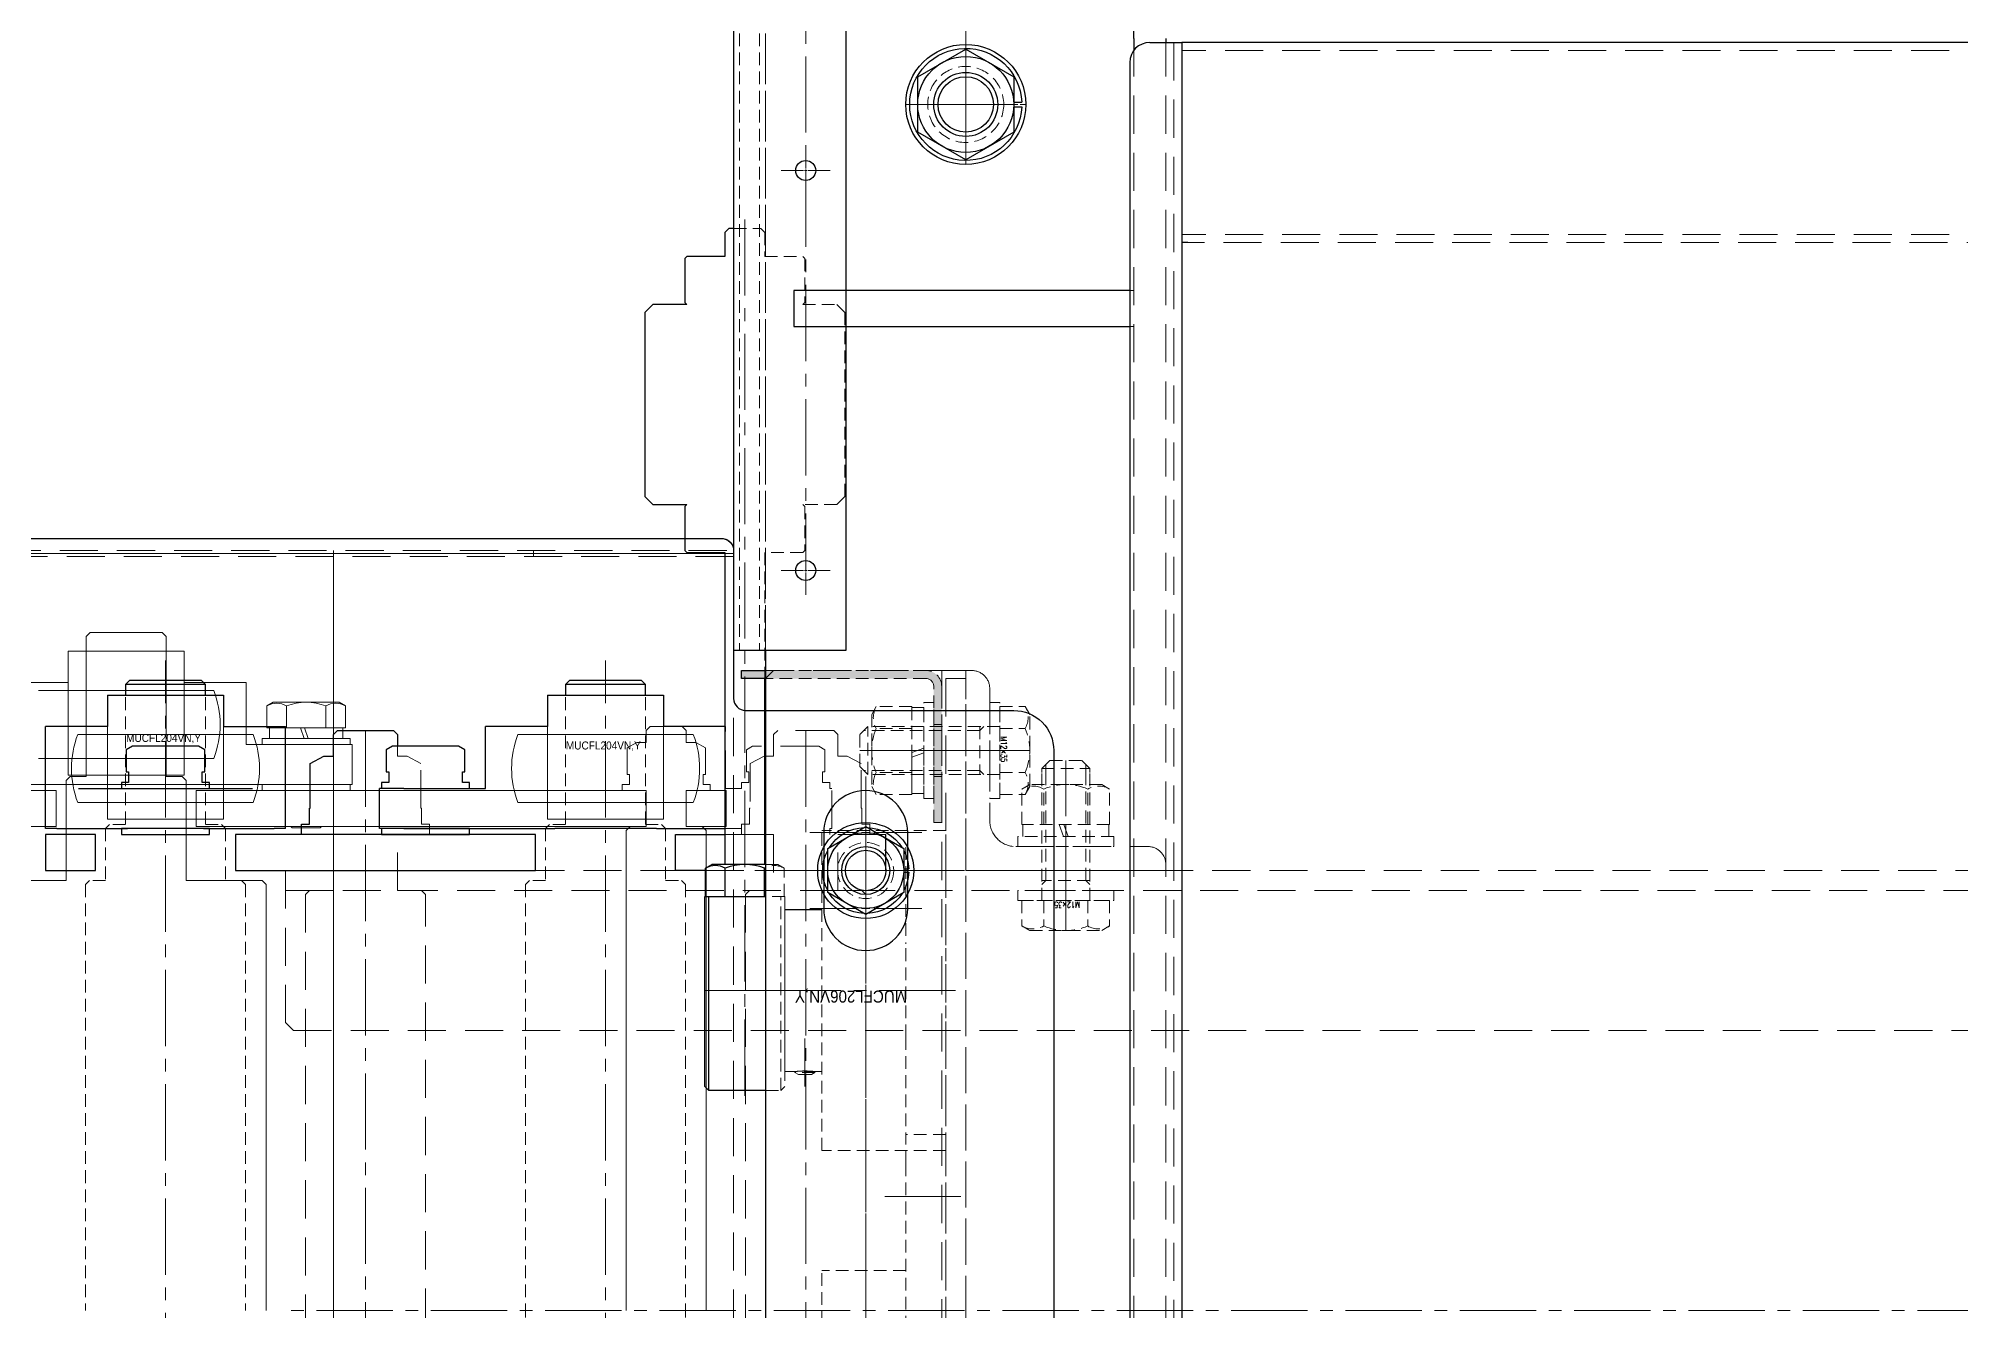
# Model space of a CAD drawing. Header units: millimetres. Extents: x 0 to 51411, y 0 to 16902.
# Drawn here: x 3147.7 to 3628.1, y 15090.9 to 15408.9 of the extents above; entities that cross this region are included whole.
import ezdxf

# ---------------------------------------------------------------- set-up
doc = ezdxf.new("R2010")
doc.units = ezdxf.units.MM
doc.linetypes.add('CENTER2', pattern=[28.575, 19.05, -3.175, 3.175, -3.175])
doc.linetypes.add('HIDDEN2', pattern=[4.7625, 3.175, -1.5875])
for name, color, linetype, lineweight in [('01_外形線', 7, 'Continuous', 25), ('02_細線', 5, 'Continuous', 13), ('03_かくれ線', 6, 'HIDDEN2', 13), ('04_中心線', 1, 'CENTER2', 9)]:
    doc.layers.add(name, color=color, linetype=linetype, lineweight=lineweight)
doc.layers.add('10_補助線', color=8, linetype='Continuous', lineweight=13, plot=False)
doc.styles.get("Standard").update_dxf_attribs({"font": 'arial.ttf'})
doc.styles.add('寸法用', font='simplex.shx', dxfattribs={"width": 0.8, "bigfont": '@extfont2.shx'})

# ---------------------------------------------------------------- blocks, each defined once
blk = doc.blocks.new('*U1588')
at = {"layer": '04_中心線', "color": 0, "linetype": 'CENTER2', "transparency": 16777216}
for p, q in [((0, 2.6), (0, 16.5)), ((-16.5, 0), (-2.6, 0)), ((2.6, 0), (16.5, 0)), ((0, -16.5), (0, -2.6))]:
    blk.add_line(p, q, dxfattribs=at)
at = {"layer": '04_中心線', "color": 0, "linetype": 'Continuous', "transparency": 16777216}
for p, q in [((-1.3, 0), (1.3, 0)), ((0, -1.3), (0, 1.3))]:
    blk.add_line(p, q, dxfattribs=at)
blk = doc.blocks.new('*U1467')
at = {"layer": '04_中心線', "color": 0, "linetype": 'CENTER2', "transparency": 16777216}
for p, q in [((0, 0.52), (0, 6.11)), ((-6.11, 0), (-0.52, 0)), ((0.52, 0), (6.11, 0)), ((0, -6.11), (0, -0.52))]:
    blk.add_line(p, q, dxfattribs=at)
at = {"layer": '04_中心線', "color": 0, "linetype": 'Continuous', "transparency": 16777216}
for p, q in [((-0.26, 0), (0.26, 0)), ((0, -0.26), (0, 0.26))]:
    blk.add_line(p, q, dxfattribs=at)
blk = doc.blocks.new('*U1462')
at = {"layer": '04_中心線', "color": 0, "linetype": 'CENTER2', "transparency": 16777216}
for p, q in [((0, 0.52), (0, 6.11)), ((-6.11, 0), (-0.52, 0)), ((0.52, 0), (6.11, 0)), ((0, -6.11), (0, -0.52))]:
    blk.add_line(p, q, dxfattribs=at)
at = {"layer": '04_中心線', "color": 0, "linetype": 'Continuous', "transparency": 16777216}
for p, q in [((-0.26, 0), (0.26, 0)), ((0, -0.26), (0, 0.26))]:
    blk.add_line(p, q, dxfattribs=at)
blk = doc.blocks.new('*U1447')
at = {"layer": '04_中心線', "color": 0, "linetype": 'CENTER2', "transparency": 16777216}
for p, q in [((0, 1.9), (0, 13)), ((-13, 0), (-1.9, 0)), ((1.9, 0), (13, 0)), ((0, -13), (0, -1.9))]:
    blk.add_line(p, q, dxfattribs=at)
at = {"layer": '04_中心線', "color": 0, "linetype": 'Continuous', "transparency": 16777216}
for p, q in [((-0.95, 0), (0.95, 0)), ((0, -0.95), (0, 0.95))]:
    blk.add_line(p, q, dxfattribs=at)
blk = doc.blocks.new('*U1448')
at = {"layer": '04_中心線', "color": 0, "linetype": 'CENTER2', "transparency": 16777216}
for p, q in [((0, 1.4), (0, 10.5)), ((-10.5, 0), (-1.4, 0)), ((1.4, 0), (10.5, 0)), ((0, -10.5), (0, -1.4))]:
    blk.add_line(p, q, dxfattribs=at)
at = {"layer": '04_中心線', "color": 0, "linetype": 'Continuous', "transparency": 16777216}
for p, q in [((-0.7, 0), (0.7, 0)), ((0, -0.7), (0, 0.7))]:
    blk.add_line(p, q, dxfattribs=at)
blk = doc.blocks.new('*U1858')
at = {"layer": '04_中心線', "color": 0, "linetype": 'CENTER2', "transparency": 16777216}
for p, q in [((0, 2.1), (0, 14)), ((-14, 0), (-2.1, 0)), ((2.1, 0), (14, 0)), ((0, -14), (0, -2.1))]:
    blk.add_line(p, q, dxfattribs=at)
at = {"layer": '04_中心線', "color": 0, "linetype": 'Continuous', "transparency": 16777216}
for p, q in [((-1.05, 0), (1.05, 0)), ((0, -1.05), (0, 1.05))]:
    blk.add_line(p, q, dxfattribs=at)
blk = doc.blocks.new('*U1859')
at = {"layer": '04_中心線', "color": 0, "linetype": 'CENTER2', "transparency": 16777216}
for p, q in [((0, 2.1), (0, 14)), ((-14, 0), (-2.1, 0)), ((2.1, 0), (14, 0)), ((0, -14), (0, -2.1))]:
    blk.add_line(p, q, dxfattribs=at)
at = {"layer": '04_中心線', "color": 0, "linetype": 'Continuous', "transparency": 16777216}
for p, q in [((-1.05, 0), (1.05, 0)), ((0, -1.05), (0, 1.05))]:
    blk.add_line(p, q, dxfattribs=at)

msp = doc.modelspace()

# ---------------------------------------------------------------- hatches: boundary and pattern name
at = {"transparency": 33554483}
h = msp.add_hatch(color=256, dxfattribs=at)
h.dxf.hatch_style = 1
h.paths.add_polyline_path([(3329.467, 15250.91), (3329.467, 15248.91), (3323.467, 15248.91), (3323.467, 15250.91)])
at = {"layer": '03_かくれ線', "transparency": 33554495}
h = msp.add_hatch(color=256, dxfattribs=at)
h.dxf.hatch_style = 1
h.paths.add_polyline_path([(3373.467, 15246.91), (3373.467, 15212.91), (3371.467, 15212.91), (3371.467, 15246.91, 0.4142136), (3369.467, 15248.91), (3329.467, 15248.91), (3329.467, 15250.91), (3369.467, 15250.91, -0.4142136)])

# ---------------------------------------------------------------- linework, layer by layer
msp.add_lwpolyline([(3329.481, 15248.91), (3323.467, 15248.91), (3323.467, 15250.91), (3329.415, 15250.91)])
at = {"layer": '01_外形線'}
for p, q in [((3321.467, 15795.9), (3321.467, 15255.9)), ((3349.467, 15795.9), (3349.467, 15255.9)), ((3421.467, 15408.91), (3421.467, 15512.91)), ((3421.467, 15408.91), (3421.467, 15405.91)), ((3425.467, 15407.91), (3433.467, 15407.91)), ((3429.467, 15408.91), (3429.467, 15407.91)), ((5425.467, 15407.91), (3433.467, 15407.91)), ((3433.467, 15407.91), (3433.467, 15357.91)), ((3433.467, 15407.91), (3433.467, 13793.91)), ((3420.467, 15402.91), (3420.467, 13798.91)), ((3434.967, 15357.91), (3433.467, 15357.91)), ((3420.467, 15345.91), (3336.467, 15345.91)), ((3336.467, 15345.91), (3336.467, 15336.91)), ((3336.467, 15336.91), (3420.467, 15336.91)), ((3349.467, 15255.9), (3321.467, 15255.9)), ((3329.467, 15255.9), (3329.467, 14925.9)), ((3189.467, 15247.41), (3169.467, 15247.41)), ((3299.467, 15247.41), (3279.467, 15247.41)), ((3323.467, 15248.91), (3323.467, 15250.91)), ((3164.967, 15244.71), (3193.967, 15244.71)), ((3164.967, 15244.71), (3164.967, 15236.91)), ((3193.967, 15244.71), (3193.967, 15236.91)), ((3274.967, 15244.71), (3303.967, 15244.71)), ((3274.967, 15244.71), (3274.967, 15236.91)), ((3303.967, 15244.71), (3303.967, 15236.91)), ((3303.967, 15244.71), (3303.967, 15236.91)), ((3303.967, 15242.41), (3303.967, 15236.91)), ((3164.967, 15236.91), (3149.467, 15236.91)), ((3149.467, 15211.41), (3149.467, 15236.91)), ((3193.967, 15236.91), (3209.467, 15236.91)), ((3209.467, 15211.41), (3209.467, 15236.91)), ((3259.467, 15221.41), (3259.467, 15236.91)), ((3274.967, 15236.91), (3259.467, 15236.91)), ((3319.267, 15236.91), (3303.967, 15236.91)), ((3157.73, 15221.41), (3201.204, 15221.41)), ((3239.016, 15221.41), (3232.967, 15221.41)), ((3232.967, 15211.41), (3232.967, 15221.41)), ((3239.016, 15221.41), (3259.467, 15221.41)), ((3152.296, 15211.41), (3149.467, 15211.41)), ((3152.296, 15211.41), (3169.957, 15211.41)), ((3188.977, 15211.41), (3169.957, 15211.41)), ((3188.977, 15211.41), (3206.638, 15211.41)), ((3209.467, 15211.41), (3206.638, 15211.41)), ((3239.016, 15211.41), (3232.967, 15211.41)), ((3239.016, 15211.41), (3276.75, 15211.41)), ((3302.184, 15211.41), (3276.75, 15211.41)), ((3302.184, 15211.41), (3319.267, 15211.41)), ((3359.467, 15200.91), (3359.467, 15209.91)), ((3359.467, 15200.91), (3359.467, 15209.91)), ((3314.267, 15146.9), (3314.267, 15194.4)), ((3314.267, 15194.4), (3329.467, 15194.4)), ((3315.267, 15145.9), (3315.267, 15194.4)), ((3334.267, 15191.15), (3343.467, 15191.15)), ((3315.267, 15145.9), (3314.267, 15146.9)), ((3329.467, 15145.9), (3315.267, 15145.9))]:
    msp.add_line(p, q, dxfattribs=at)
for points in [[(3393.454, 15391.81, -46.6452283), (3393.454, 15393.01)], [(3345.36, 15206.622, -0.248452), (3354.074, 15211.653)], [(3354.86, 15211.653, -0.248452), (3363.574, 15206.622)], [(3344.967, 15195.879, -0.248452), (3344.967, 15205.941)], [(3363.967, 15205.941, -0.1117542), (3365.208, 15201.36)], [(3319.359, 15201.496, 0.2679491), (3314.452, 15201.496)], [(3329.174, 15201.496, 0.1841118), (3319.359, 15201.496)], [(3365.208, 15200.46, -0.1117542), (3363.967, 15195.879)], [(3354.074, 15190.167, -0.248452), (3345.36, 15195.198)], [(3363.574, 15195.198, -0.248452), (3354.86, 15190.167)]]:
    msp.add_lwpolyline(points, format="xyb", dxfattribs=at)
for points in [[(3367.467, 15399.338), (3379.467, 15406.266)], [(3379.467, 15406.266), (3391.467, 15399.338)], [(3367.467, 15385.482), (3367.467, 15399.338)], [(3391.467, 15399.338), (3391.467, 15385.482)], [(3391.467, 15393.01), (3393.454, 15393.01)], [(3391.467, 15391.81), (3393.454, 15391.81)], [(3379.467, 15378.554), (3367.467, 15385.482)], [(3391.467, 15385.482), (3379.467, 15378.554)], [(3321.467, 15361.4), (3320.267, 15361.4), (3319.267, 15360.4), (3319.267, 15354.4), (3309.767, 15354.4), (3309.267, 15353.9), (3309.267, 15342.9), (3309.767, 15342.4), (3301.267, 15342.4), (3299.267, 15340.4), (3299.267, 15294.4), (3301.267, 15292.4), (3309.767, 15292.4), (3309.267, 15291.9), (3309.267, 15280.9), (3309.767, 15280.4), (3319.267, 15280.4), (3319.267, 15202.4)], [(3189.467, 15244.71), (3189.467, 15247.41), (3188.467, 15248.41), (3170.467, 15248.41), (3169.467, 15247.41), (3169.467, 15244.71)], [(3299.467, 15244.71), (3299.467, 15247.41), (3298.467, 15248.41), (3280.467, 15248.41), (3279.467, 15247.41), (3279.467, 15244.71)], [(3329.267, 15202.4), (3329.267, 15248.91)], [(3221.467, 15209.91), (3213.467, 15209.91), (3213.467, 15212.51), (3215.467, 15212.51), (3215.467, 15216.51), (3215.617, 15216.51), (3215.618, 15227.655), (3219.08, 15229.51), (3221.467, 15229.51), (3221.467, 15234.91), (3222.467, 15235.91), (3236.467, 15235.91), (3237.467, 15234.91), (3237.467, 15231.96)], [(3190.467, 15221.41), (3190.467, 15222.91), (3188.667, 15222.91), (3188.667, 15225.56), (3189.282, 15225.56), (3189.282, 15231.057), (3187.717, 15231.96), (3171.217, 15231.96), (3169.652, 15231.057), (3169.652, 15225.56), (3170.267, 15225.56), (3170.267, 15222.91), (3168.467, 15222.91), (3168.467, 15221.41)], [(3255.467, 15221.41), (3255.467, 15222.91), (3253.667, 15222.91), (3253.667, 15225.56), (3254.282, 15225.56), (3254.282, 15231.057), (3252.717, 15231.96), (3236.217, 15231.96), (3234.652, 15231.057), (3234.652, 15225.56), (3235.267, 15225.56), (3235.267, 15222.91), (3233.467, 15222.91), (3233.467, 15221.41)], [(3314.453, 15200.91), (3306.967, 15200.91), (3306.967, 15209.91), (3319.267, 15209.91)], [(3344.967, 15206.395), (3354.467, 15211.88)], [(3354.467, 15211.88), (3363.967, 15206.395)], [(3344.967, 15195.425), (3344.967, 15206.395)], [(3363.967, 15206.395), (3363.967, 15195.425)], [(3314.452, 15201.496), (3316.017, 15202.4)], [(3314.452, 15194.4), (3314.452, 15201.496)], [(3329.467, 15202.4), (3316.017, 15202.4)], [(3319.359, 15194.4), (3319.359, 15201.496)], [(3329.174, 15194.4), (3329.174, 15201.496)], [(3363.967, 15201.36), (3365.208, 15201.36)], [(3363.967, 15200.46), (3365.208, 15200.46)], [(3354.467, 15189.94), (3344.967, 15195.425)], [(3363.967, 15195.425), (3354.467, 15189.94)]]:
    msp.add_lwpolyline(points, dxfattribs=at)
at = {"layer": '01_外形線', "color": 4}
msp.add_lwpolyline([(3018.527, 15283.91), (3318.467, 15283.91, -0.4142136), (3321.467, 15280.91), (3321.467, 15243.91, 0.4142136), (3324.467, 15240.91), (3391.467, 15240.91, -0.4142136), (3401.467, 15230.91), (3401.467, 14950.91, -0.4142136), (3391.467, 14940.91), (3324.467, 14940.91, 0.4142136), (3321.467, 14937.91), (3321.467, 14900.91, -0.4142136), (3318.467, 14897.91), (3018.527, 14897.91)], format="xyb", dxfattribs=at)
msp.add_lwpolyline([(3364.967, 15191.41), (3364.967, 15210.41, 1), (3343.967, 15210.41), (3343.967, 15191.41, 1)], format="xyb", close=True, dxfattribs=at)
at = {"layer": '01_外形線'}
for points in [[(3149.467, 15209.91), (3149.467, 15200.91), (3161.967, 15200.91), (3161.967, 15209.91)], [(3190.467, 15211.41), (3168.467, 15211.41), (3168.467, 15209.91), (3190.467, 15209.91)], [(3196.967, 15209.91), (3196.967, 15200.91), (3271.967, 15200.91), (3271.967, 15209.91)], [(3255.467, 15211.41), (3233.467, 15211.41), (3233.467, 15209.91), (3255.467, 15209.91)]]:
    msp.add_lwpolyline(points, close=True, dxfattribs=at)
for centre, radius in [((3379.467, 15392.41), 15), ((3379.467, 15392.41), 12), ((3379.467, 15392.41), 8), ((3379.467, 15392.41), 6.918), ((3339.467, 15375.9), 2.5), ((3339.467, 15275.9), 2.5), ((3354.467, 15200.91), 12), ((3354.467, 15200.91), 9.5), ((3354.467, 15200.91), 6), ((3354.467, 15200.91), 5.053)]:
    msp.add_circle(centre, radius, dxfattribs=at)
for centre, radius, start, end in [((3425.467, 15402.91), 5, 90.00001, 180), ((3331.628, 15197.246), 4.907, 116.12868, 119.99999)]:
    msp.add_arc(centre, radius, start, end, dxfattribs=at)
at = {"layer": '02_細線', "color": 4}
msp.add_line((3221.467, 14900.91), (3221.467, 15280.91), dxfattribs=at)
at = {"layer": '03_かくれ線'}
for p, q in [((3322.967, 15795.9), (3322.967, 15255.9)), ((3327.967, 15795.9), (3327.967, 15255.9)), ((3329.467, 15795.9), (3329.467, 15255.9)), ((3421.467, 15345.91), (3420.467, 15345.91)), ((3421.467, 15336.91), (3420.467, 15336.91)), ((3369.467, 15250.91), (3329.415, 15250.91)), ((3369.467, 15248.91), (3329.481, 15248.91)), ((3371.467, 15212.91), (3371.467, 15246.91)), ((3373.467, 15212.91), (3373.467, 15246.91)), ((3373.467, 15237.41), (3371.467, 15237.41)), ((3373.467, 15224.41), (3371.467, 15224.41)), ((3323.467, 15221.41), (3319.267, 15221.41)), ((3343.467, 15130.9), (3343.467, 15210.9)), ((3374.467, 15210.9), (3343.467, 15210.9)), ((3371.467, 15212.91), (3373.467, 15212.91)), ((3374.467, 15206.768), (3374.467, 15210.9)), ((3364.467, 15206.768), (3364.467, 15182.557)), ((3374.467, 15206.768), (3374.467, 15182.557)), ((3332.517, 15202.4), (3329.467, 15202.4)), ((3333.267, 15145.9), (3333.267, 15194.4)), ((3334.267, 15194.4), (3334.267, 15146.9)), ((3334.267, 15191.15), (3334.267, 15150.65)), ((3334.267, 15191.15), (3343.467, 15191.15)), ((3364.467, 15159.242), (3364.467, 15182.557)), ((3374.467, 15159.242), (3374.467, 15182.557)), ((3364.467, 15159.242), (3364.467, 15135.031)), ((3374.467, 15159.242), (3374.467, 15135.031)), ((3334.267, 15146.9), (3333.267, 15145.9)), ((3334.267, 15150.65), (3336.767, 15150.65)), ((3334.267, 15150.65), (3343.467, 15150.65)), ((3336.767, 15150.65), (3336.767, 15150.4)), ((3341.767, 15150.4), (3336.767, 15150.4)), ((3337.633, 15149.9), (3336.767, 15150.4)), ((3340.901, 15149.9), (3337.633, 15149.9)), ((3340.901, 15149.9), (3341.767, 15150.4)), ((3341.767, 15150.65), (3341.767, 15150.4)), ((3341.767, 15150.65), (3343.467, 15150.65)), ((3329.467, 15145.9), (3333.267, 15145.9)), ((3364.467, 15127.664), (3364.467, 15134.91)), ((3374.467, 15134.91), (3364.467, 15134.91)), ((3374.467, 15130.9), (3374.467, 15135.031)), ((3374.467, 15127.664), (3374.467, 15134.91)), ((3374.467, 15130.9), (3343.467, 15130.9)), ((3364.467, 15127.664), (3364.467, 15078.615)), ((3374.467, 15127.664), (3374.467, 15060.91)), ((3343.467, 15020.91), (3343.467, 15100.91)), ((3364.467, 15100.91), (3343.467, 15100.91))]:
    msp.add_line(p, q, dxfattribs=at)
at = {"layer": '03_かくれ線', "ltscale": 3}
for p, q in [((3329.467, 15795.9), (3329.467, 15255.9)), ((3421.467, 15408.91), (3421.467, 13792.91)), ((3429.467, 15408.91), (3429.467, 13792.91)), ((3431.467, 15407.91), (3431.467, 13793.91)), ((5425.467, 15405.91), (3433.467, 15405.91)), ((5425.467, 15359.91), (3433.467, 15359.91)), ((4424.967, 15357.91), (3434.967, 15357.91)), ((3373.467, 15250.91), (3373.467, 14930.91))]:
    msp.add_line(p, q, dxfattribs=at)
at = {"layer": '03_かくれ線', "color": 4, "ltscale": 3}
msp.add_line((3271.467, 15280.91), (3271.467, 15279.41), dxfattribs=at)
at = {"layer": '03_かくれ線', "ltscale": 3, "transparency": 33554559}
msp.add_line((3209.467, 15195.91), (5779.467, 15195.91), dxfattribs=at)
at = {"layer": '03_かくれ線'}
for points in [[(3321.467, 15361.4), (3328.267, 15361.4), (3329.267, 15360.4), (3329.267, 15354.4), (3338.767, 15354.4), (3339.267, 15353.9), (3339.267, 15342.9), (3338.767, 15342.4), (3347.267, 15342.4), (3349.267, 15340.4), (3349.267, 15294.4), (3347.267, 15292.4), (3338.767, 15292.4), (3339.267, 15291.9), (3339.267, 15280.9), (3338.767, 15280.4), (3329.267, 15280.4), (3329.267, 15248.91)], [(3169.467, 15244.21), (3169.467, 15212.41), (3165.467, 15212.41), (3164.467, 15211.41), (3164.467, 15198.41), (3160.467, 15198.41), (3159.467, 15197.41), (3159.467, 15090.91)], [(3189.467, 15244.21), (3189.467, 15212.41), (3193.467, 15212.41), (3194.467, 15211.41), (3194.467, 15198.41), (3198.467, 15198.41), (3199.467, 15197.41), (3199.467, 15090.91)], [(3279.467, 15244.21), (3279.467, 15212.41), (3275.467, 15212.41), (3274.467, 15211.41), (3274.467, 15198.41), (3270.467, 15198.41), (3269.467, 15197.41), (3269.467, 15090.91)], [(3299.467, 15244.21), (3299.467, 15212.41), (3303.467, 15212.41), (3304.467, 15211.41), (3304.467, 15198.41), (3308.467, 15198.41), (3309.467, 15197.41), (3309.467, 15090.91)], [(3368.967, 15242.91), (3371.467, 15242.91)], [(3368.967, 15218.91), (3368.967, 15242.91)], [(3371.467, 15218.91), (3371.467, 15242.91)], [(3357.104, 15241.88), (3355.967, 15239.91)], [(3355.967, 15239.91), (3355.967, 15221.91)], [(3365.967, 15241.88), (3357.104, 15241.88)], [(3365.967, 15241.88), (3365.967, 15219.94)], [(3365.967, 15241.66), (3365.967, 15230.418)], [(3368.967, 15241.66), (3365.967, 15241.66)], [(3368.967, 15241.66), (3368.967, 15231.51)], [(3387.967, 15241.88), (3394.33, 15241.88)], [(3387.967, 15241.88), (3387.967, 15219.94)], [(3394.33, 15241.88), (3395.467, 15239.91)], [(3395.467, 15221.91), (3395.467, 15239.91)], [(3354.967, 15236.91), (3352.967, 15234.91)], [(3352.967, 15226.91), (3352.967, 15234.91)], [(3382.967, 15235.91), (3353.967, 15235.91)], [(3387.967, 15236.91), (3354.967, 15236.91)], [(3354.967, 15224.91), (3354.967, 15236.91)], [(3365.967, 15236.395), (3357.104, 15236.395)], [(3382.967, 15236.91), (3382.967, 15224.91)], [(3382.967, 15235.91), (3383.967, 15236.91)], [(3387.967, 15236.395), (3394.33, 15236.395)], [(3355.967, 15230.91), (3365.967, 15230.91)], [(3368.967, 15231.51), (3365.967, 15230.418)], [(3365.967, 15230.91), (3368.967, 15230.91)], [(3368.967, 15230.31), (3365.967, 15229.218)], [(3365.967, 15229.218), (3365.967, 15220.16)], [(3368.967, 15230.91), (3371.467, 15230.91)], [(3368.967, 15230.31), (3368.967, 15220.16)], [(3354.967, 15224.91), (3352.967, 15226.91)], [(3382.967, 15225.91), (3353.967, 15225.91)], [(3387.967, 15224.91), (3354.967, 15224.91)], [(3365.967, 15225.425), (3357.104, 15225.425)], [(3382.967, 15225.91), (3383.967, 15224.91)], [(3387.967, 15225.425), (3394.33, 15225.425)], [(3357.104, 15219.94), (3355.967, 15221.91)], [(3365.967, 15219.94), (3357.104, 15219.94)], [(3365.967, 15220.16), (3368.967, 15220.16)], [(3371.467, 15218.91), (3368.967, 15218.91)], [(3387.967, 15219.94), (3394.33, 15219.94)], [(3394.33, 15219.94), (3395.467, 15221.91)], [(3334.082, 15201.496), (3332.517, 15202.4)], [(3334.082, 15194.4), (3334.082, 15201.496)], [(3334.267, 15194.4), (3329.467, 15194.4)], [(3279.467, 14937.11), (3279.467, 14969.41), (3275.467, 14969.41), (3274.467, 14970.41), (3274.467, 14983.41), (3270.467, 14983.41), (3269.467, 14984.41), (3269.467, 15090.91)], [(3299.467, 14937.61), (3299.467, 14969.41), (3303.467, 14969.41), (3304.467, 14970.41), (3304.467, 14983.41), (3308.467, 14983.41), (3309.467, 14984.41), (3309.467, 15090.91)]]:
    msp.add_lwpolyline(points, dxfattribs=at)
at = {"layer": '03_かくれ線', "color": 4, "ltscale": 3}
for points in [[(3023.467, 14897.91), (3318.467, 14897.91, 0.4142136), (3321.467, 14900.91), (3321.467, 15280.91, 0.4142136), (3318.467, 15283.91), (3023.467, 15283.91, 0.4142136), (3018.467, 15278.91), (3018.467, 14902.91, 0.4142136)], [(3021.467, 15277.91, -0.4142136), (3024.467, 15280.91), (3321.467, 15280.91), (3321.467, 15279.41), (3024.467, 15279.41, 0.4142136), (3022.967, 15277.91), (3022.967, 14903.91, 0.4142136), (3024.467, 14902.41), (3321.467, 14902.41), (3321.467, 14900.91), (3024.467, 14900.91, -0.4142136), (3021.467, 14903.91)]]:
    msp.add_lwpolyline(points, format="xyb", close=True, dxfattribs=at)
at = {"layer": '03_かくれ線', "ltscale": 3}
for points in [[(3379.467, 15250.91), (3331.467, 15250.91), (3329.467, 15248.91), (3329.467, 14932.91), (3331.467, 14930.91), (3379.467, 14930.91), (3379.467, 15250.91)], [(3319.467, 15221.41), (3319.467, 15236.91), (3319.267, 15236.91)], [(3314.453, 15200.91), (3359.467, 15200.91), (3359.467, 15209.91), (3345.467, 15209.91), (3345.467, 15211.41), (3345.967, 15211.41), (3345.967, 15221.41), (3345.467, 15221.41), (3345.467, 15222.91), (3343.667, 15222.91), (3343.667, 15225.56), (3344.282, 15225.56), (3344.282, 15231.057), (3342.717, 15231.96), (3326.217, 15231.96), (3324.652, 15231.057), (3324.652, 15225.56), (3325.267, 15225.56), (3325.267, 15222.91), (3323.467, 15222.91), (3323.467, 15221.41), (3319.267, 15221.41)], [(3319.267, 15211.41), (3323.467, 15211.41), (3323.467, 15209.91), (3319.267, 15209.91)]]:
    msp.add_lwpolyline(points, dxfattribs=at)
msp.add_lwpolyline([(3374.467, 15248.91), (3374.467, 14932.91), (3379.467, 14932.91), (3379.467, 15248.91)], close=True, dxfattribs=at)
msp.add_lwpolyline([(3429.467, 15200.91), (3379.467, 15200.91), (3379.467, 15250.91), (3380.967, 15250.91, -0.4142136), (3385.467, 15246.41), (3385.467, 15213.41, 0.4142136), (3391.967, 15206.91), (3424.967, 15206.91, -0.4142136), (3429.467, 15202.41), (3429.467, 15200.91)], format="xyb", dxfattribs=at)
at = {"layer": '03_かくれ線'}
msp.add_lwpolyline([(3385.467, 15242.91), (3385.467, 15218.91), (3387.967, 15218.91), (3387.967, 15242.91)], close=True, dxfattribs=at)
for points in [[(3357.104, 15241.88, 0.2679491), (3357.104, 15236.395)], [(3394.33, 15236.395, 0.2679491), (3394.33, 15241.88)], [(3357.104, 15236.395, 0.2073316), (3357.104, 15225.425)], [(3394.33, 15225.425, 0.2073316), (3394.33, 15236.395)], [(3357.104, 15225.425, 0.2679491), (3357.104, 15219.94)], [(3394.33, 15219.94, 0.2679491), (3394.33, 15225.425)]]:
    msp.add_lwpolyline(points, format="xyb", dxfattribs=at)
at = {"layer": '03_かくれ線', "ltscale": 3, "transparency": 33554559}
for points in [[(3354.467, 14986.91), (3354.467, 15194.91), (3353.467, 15195.91), (3347.467, 15195.91), (3347.467, 15209.91), (3355.467, 15209.91), (3355.467, 15212.51), (3353.467, 15212.51), (3353.467, 15216.51), (3353.317, 15216.51), (3353.317, 15227.654), (3349.854, 15229.51), (3347.467, 15229.51), (3347.467, 15234.91), (3346.467, 15235.91), (3332.467, 15235.91), (3331.467, 15234.91), (3331.467, 15229.51), (3329.08, 15229.51), (3325.618, 15227.655), (3325.617, 15216.51), (3325.467, 15216.51), (3325.467, 15212.51), (3323.467, 15212.51), (3323.467, 15209.91), (3331.467, 15209.91), (3331.467, 15195.91), (3325.467, 15195.91), (3324.467, 15194.91), (3324.467, 14986.91)], [(3244.467, 14986.91), (3244.467, 15194.91), (3243.467, 15195.91), (3237.467, 15195.91), (3237.467, 15209.91), (3245.467, 15209.91), (3245.467, 15212.51), (3243.467, 15212.51), (3243.467, 15216.51), (3243.316, 15216.51), (3243.316, 15227.655), (3239.854, 15229.51), (3237.467, 15229.51), (3237.467, 15231.96)], [(3213.467, 15209.91), (3221.467, 15209.91), (3221.467, 15195.91), (3215.467, 15195.91), (3214.467, 15194.91), (3214.467, 14986.91), (3215.467, 14985.91), (3221.467, 14985.91), (3221.467, 14971.91), (3213.467, 14971.91)], [(3209.467, 15162.91), (3211.467, 15160.91), (5777.467, 15160.91), (5779.467, 15162.91), (5779.467, 15200.91), (3209.467, 15200.91), (3209.467, 15162.91)]]:
    msp.add_lwpolyline(points, dxfattribs=at)
at = {"layer": '03_かくれ線', "transparency": 33554559}
for points in [[(3398.467, 15226.41), (3400.467, 15228.41)], [(3400.467, 15228.41), (3408.467, 15228.41)], [(3410.467, 15226.41), (3408.467, 15228.41)], [(3398.467, 15225.41), (3398.467, 15226.41)], [(3398.467, 15226.41), (3410.467, 15226.41)], [(3398.467, 15193.41), (3398.467, 15225.41)], [(3399.467, 15225.41), (3399.467, 15227.41)], [(3399.467, 15198.41), (3399.467, 15225.41)], [(3409.467, 15225.41), (3409.467, 15227.41)], [(3409.467, 15198.41), (3409.467, 15225.41)], [(3410.467, 15225.41), (3410.467, 15226.41)], [(3410.467, 15193.41), (3410.467, 15225.41)], [(3393.497, 15221.273), (3395.467, 15222.41)], [(3393.497, 15212.41), (3393.497, 15221.273)], [(3413.467, 15222.41), (3395.467, 15222.41)], [(3398.982, 15212.41), (3398.982, 15221.273)], [(3409.952, 15212.41), (3409.952, 15221.273)], [(3415.437, 15221.273), (3413.467, 15222.41)], [(3415.437, 15212.41), (3415.437, 15221.273)], [(3415.437, 15212.41), (3393.497, 15212.41)], [(3393.717, 15212.41), (3393.717, 15209.41)], [(3403.867, 15209.41), (3402.775, 15212.41)], [(3405.067, 15209.41), (3403.975, 15212.41)], [(3415.217, 15209.41), (3415.217, 15212.41)], [(3410.467, 15198.41), (3398.467, 15198.41)], [(3399.467, 15198.41), (3398.467, 15197.41)], [(3409.467, 15198.41), (3410.467, 15197.41)], [(3393.497, 15193.41), (3393.497, 15187.047)], [(3415.437, 15193.41), (3393.497, 15193.41)], [(3398.982, 15193.41), (3398.982, 15187.047)], [(3409.952, 15193.41), (3409.952, 15187.047)], [(3415.437, 15193.41), (3415.437, 15187.047)], [(3393.497, 15187.047), (3395.467, 15185.91)], [(3395.467, 15185.91), (3413.467, 15185.91)], [(3415.437, 15187.047), (3413.467, 15185.91)]]:
    msp.add_lwpolyline(points, dxfattribs=at)
for points in [[(3398.982, 15221.273, 0.2679491), (3393.497, 15221.273)], [(3409.952, 15221.273, 0.2073316), (3398.982, 15221.273)], [(3415.437, 15221.273, 0.2679491), (3409.952, 15221.273)], [(3393.497, 15187.047, 0.2679491), (3398.982, 15187.047)], [(3398.982, 15187.047, 0.2073316), (3409.952, 15187.047)], [(3409.952, 15187.047, 0.2679491), (3415.437, 15187.047)]]:
    msp.add_lwpolyline(points, format="xyb", dxfattribs=at)
for points in [[(3392.467, 15206.91), (3416.467, 15206.91), (3416.467, 15209.41), (3392.467, 15209.41)], [(3392.467, 15193.41), (3416.467, 15193.41), (3416.467, 15195.91), (3392.467, 15195.91)]]:
    msp.add_lwpolyline(points, close=True, dxfattribs=at)
at = {"layer": '03_かくれ線'}
msp.add_polyline3d([(3319.267, 15211.41, 0), (3323.467, 15211.41, 0), (3323.467, 15209.91, 0), (3319.267, 15209.91, 0)], dxfattribs=at)
for centre, radius in [((3379.467, 15392.41), 9.5), ((3354.467, 15200.91), 7)]:
    msp.add_circle(centre, radius, dxfattribs=at)
for centre, radius, start, end in [((3369.467, 15246.91), 4, 0, 90), ((3369.467, 15246.91), 2, 0, 90), ((3331.628, 15197.246), 4.907, 60.00001, 116.12868)]:
    msp.add_arc(centre, radius, start, end, dxfattribs=at)
for points, knots in [([(3339.267, 15150.805), (3338.953, 15150.805), (3338.618, 15150.796), (3338.002, 15150.767), (3337.721, 15150.746), (3337.277, 15150.708), (3337.085, 15150.687), (3336.83, 15150.658), (3336.792, 15150.653), (3336.767, 15150.65)], [0, 0, 0, 0, 0.09427538, 0.09427538, 0.18855075, 0.18855075, 0.28282538, 0.28282538, 0.37710001, 0.37710001, 0.37710001, 0.37710001]), ([(3341.767, 15150.65), (3341.742, 15150.653), (3341.704, 15150.658), (3341.449, 15150.687), (3341.256, 15150.708), (3340.813, 15150.746), (3340.532, 15150.767), (3339.916, 15150.796), (3339.581, 15150.805), (3339.267, 15150.805)], [1.13130002, 1.13130002, 1.13130002, 1.13130002, 1.22557465, 1.22557465, 1.31984927, 1.31984927, 1.41412465, 1.41412465, 1.50840003, 1.50840003, 1.50840003, 1.50840003])]:
    msp.add_open_spline(points, degree=3, knots=knots, dxfattribs=at)
at = {"layer": '04_中心線'}
for p, q in [((3339.467, 15775.9), (3339.467, 15275.9)), ((3379.467, 15529.41), (3379.467, 15392.41)), ((3324.267, 15363.673), (3324.267, 15141.991)), ((3179.467, 14928.41), (3179.467, 15253.41)), ((3289.467, 14928.41), (3289.467, 15253.41)), ((3393.467, 15230.91), (3360.467, 15230.91)), ((3382.467, 15230.91), (3362.467, 15230.91)), ((3404.467, 15195.415), (3404.467, 15212.517)), ((3354.467, 15200.91), (3354.467, 14980.91)), ((3314.267, 15170.9), (3334.267, 15170.9)), ((3329.267, 15170.9), (3379.467, 15170.9)), ((3339.267, 15146.9), (3339.267, 15158.9)), ((3359.232, 15119.41), (3379.467, 15119.41))]:
    msp.add_line(p, q, dxfattribs=at)
at = {"layer": '04_中心線', "transparency": 33554559}
for p, q in [((3229.467, 15235.91), (3229.467, 14945.91)), ((3339.467, 15235.91), (3339.467, 14945.91)), ((5779.467, 15090.91), (3209.467, 15090.91))]:
    msp.add_line(p, q, dxfattribs=at)
at = {"layer": '04_中心線', "color": 4}
for p, q in [((3375.467, 15200.91), (3333.467, 15200.91)), ((3354.467, 15200.91), (3354.467, 14980.91)), ((3354.467, 15200.91), (3354.467, 14980.91))]:
    msp.add_line(p, q, dxfattribs=at)
at = {"layer": '04_中心線'}
for points in [[(3379.467, 15377.41), (3379.467, 15407.41)], [(3364.467, 15392.41), (3394.467, 15392.41)], [(3395.467, 15230.91), (3352.967, 15230.91)], [(3354.467, 15188.91), (3354.467, 15212.91)], [(3342.467, 15200.91), (3366.467, 15200.91)]]:
    msp.add_lwpolyline(points, dxfattribs=at)
at = {"layer": '04_中心線', "transparency": 33554559}
msp.add_lwpolyline([(3404.467, 15185.91), (3404.467, 15228.41)], dxfattribs=at)
at = {"layer": '10_補助線', "color": 4}
msp.add_line((3321.467, 15280.16), (3024.467, 15280.16), dxfattribs=at)
at = {"layer": '10_補助線'}
for p, q in [((3155.13, 15255.71), (3184.13, 15255.71)), ((3155.13, 15255.71), (3155.13, 15247.91)), ((3184.13, 15255.71), (3184.13, 15247.91)), ((3139.63, 15247.91), (3155.13, 15247.91)), ((3155.13, 15247.91), (3155.13, 15224.71)), ((3199.63, 15247.91), (3184.13, 15247.91)), ((3184.13, 15247.91), (3184.13, 15224.71)), ((3199.63, 15232.41), (3199.63, 15247.91)), ((3191.538, 15245.91), (3147.721, 15245.91)), ((3201.376, 15234.91), (3157.558, 15234.91)), ((3164.967, 15236.91), (3164.967, 15213.71)), ((3193.967, 15236.91), (3193.967, 15213.71)), ((3311.376, 15234.91), (3267.558, 15234.91)), ((3274.967, 15236.91), (3274.967, 15213.71)), ((3303.967, 15236.91), (3303.967, 15213.71)), ((3191.538, 15228.91), (3147.721, 15228.91)), ((3226.13, 15232.41), (3199.63, 15232.41)), ((3226.13, 15222.41), (3226.13, 15232.41)), ((3184.13, 15224.71), (3155.13, 15224.71)), ((3119.178, 15222.41), (3156.912, 15222.41)), ((3182.347, 15222.41), (3156.912, 15222.41)), ((3182.347, 15222.41), (3220.081, 15222.41)), ((3226.13, 15222.41), (3220.081, 15222.41)), ((3201.376, 15217.91), (3157.558, 15217.91)), ((3193.967, 15213.71), (3164.967, 15213.71)), ((3311.376, 15217.91), (3267.558, 15217.91)), ((3303.967, 15213.71), (3274.967, 15213.71))]:
    msp.add_line(p, q, dxfattribs=at)
for points in [[(3204.63, 15090.91), (3204.63, 15197.41), (3203.63, 15198.41), (3184.63, 15198.41), (3184.63, 15223.41), (3183.63, 15224.41), (3179.63, 15224.41), (3179.63, 15259.41), (3178.63, 15260.41), (3160.63, 15260.41), (3159.63, 15259.41), (3159.63, 15224.41), (3155.63, 15224.41), (3154.63, 15223.41), (3154.63, 15198.41), (3135.63, 15198.41), (3134.63, 15197.41), (3134.63, 15090.91)], [(3204.815, 15242.057), (3206.38, 15242.96)], [(3222.88, 15242.96), (3206.38, 15242.96)], [(3224.444, 15242.057), (3222.88, 15242.96)], [(3204.815, 15236.56), (3204.815, 15242.057)], [(3209.722, 15236.56), (3209.722, 15242.057)], [(3219.537, 15236.56), (3219.537, 15242.057)], [(3224.444, 15236.56), (3224.444, 15242.057)], [(3204.815, 15236.56), (3224.444, 15236.56)], [(3224.444, 15236.56), (3204.815, 15236.56)], [(3213.22, 15236.56), (3205.43, 15236.56)], [(3205.43, 15236.56), (3205.43, 15233.91)], [(3214.13, 15233.91), (3205.43, 15233.91)], [(3214.13, 15233.91), (3213.22, 15236.56)], [(3223.83, 15236.56), (3214.22, 15236.56)], [(3215.13, 15233.91), (3214.22, 15236.56)], [(3223.83, 15233.91), (3215.13, 15233.91)], [(3223.83, 15233.91), (3223.83, 15236.56)], [(3314.63, 15090.91), (3314.63, 15210.91), (3313.63, 15211.91), (3309.63, 15211.91), (3309.63, 15220.91), (3315.63, 15220.91), (3315.63, 15222.41), (3313.83, 15222.41), (3313.83, 15224.91), (3314.43, 15224.91), (3314.43, 15231.597), (3311.98, 15232.91), (3309.63, 15232.91), (3309.63, 15235.91), (3308.63, 15236.91), (3300.63, 15236.91), (3299.63, 15235.91), (3299.63, 15232.91), (3297.28, 15232.91), (3294.83, 15231.597), (3294.83, 15224.91), (3295.43, 15224.91), (3295.43, 15222.41), (3293.63, 15222.41), (3293.63, 15220.91), (3299.63, 15220.91), (3299.63, 15211.91), (3295.63, 15211.91), (3294.63, 15210.91), (3294.63, 15090.91)], [(3110.63, 15220.91), (3152.13, 15220.91), (3152.13, 15211.91), (3104.63, 15211.91)], [(3293.63, 15220.91), (3187.13, 15220.91), (3187.13, 15211.91), (3299.63, 15211.91)], [(3315.63, 15220.91), (3319.63, 15220.91), (3319.63, 15211.91), (3309.63, 15211.91)], [(3210.78, 15211.91), (3211.13, 15211.56)], [(3218.13, 15211.56), (3211.13, 15211.56)], [(3218.48, 15211.91), (3218.13, 15211.56)]]:
    msp.add_lwpolyline(points, dxfattribs=at)
for points in [[(3209.722, 15242.057, 0.2679491), (3204.815, 15242.057)], [(3219.537, 15242.057, 0.1841118), (3209.722, 15242.057)], [(3224.444, 15242.057, 0.2679491), (3219.537, 15242.057)]]:
    msp.add_lwpolyline(points, format="xyb", dxfattribs=at)
for points in [[(3203.63, 15232.41), (3225.63, 15232.41), (3225.63, 15233.91), (3203.63, 15233.91)], [(3225.63, 15222.41), (3203.63, 15222.41), (3203.63, 15220.91), (3225.63, 15220.91)]]:
    msp.add_lwpolyline(points, close=True, dxfattribs=at)
for centre, start, end in [((3169.63, 15237.41), 338.79523, 21.20477), ((3179.467, 15226.41), 158.79523, 201.20477), ((3179.467, 15226.41), 338.79523, 21.20477), ((3289.467, 15226.41), 158.79523, 201.20477), ((3289.467, 15226.41), 338.79523, 21.20477)]:
    msp.add_arc(centre, 23.5, start, end, dxfattribs=at)

# ---------------------------------------------------------------- block references
at = {"layer": '04_中心線', "linetype": 'CENTER2', "rotation": 270}
for name, p in [('*U1447', (3379.467, 15392.41)), ('*U1467', (3339.467, 15375.9)), ('*U1462', (3339.467, 15275.9)), ('*U1588', (3354.467, 15200.91)), ('*U1448', (3354.467, 15200.91))]:
    msp.add_blockref(name, p, dxfattribs=at)
at = {"layer": '04_中心線', "color": 4, "linetype": 'CENTER2', "rotation": 180}
for name, p in [('*U1859', (3354.467, 15210.41)), ('*U1858', (3354.467, 15191.41))]:
    msp.add_blockref(name, p, dxfattribs=at)

# ---------------------------------------------------------------- texts
at = {"layer": '03_かくれ線', "style": '寸法用', "width": 0.8}
msp.add_text('M12×35', height=1.5, rotation=270, dxfattribs=at).set_placement((3388.267, 15234.475))
at = {"layer": '03_かくれ線', "transparency": 33554559, "style": '寸法用', "width": 0.8}
msp.add_text('M12×35', height=1.5, rotation=180, dxfattribs=at).set_placement((3408.032, 15193.11))
at = {"layer": '10_補助線', "width": 0.9}
for p in [(3169.626, 15233.049), (3279.526, 15231.17)]:
    msp.add_text('MUCFL204VN,Y', height=2, dxfattribs=at).set_placement(p)
msp.add_text('MUCFL206VN,Y', height=3, rotation=180, dxfattribs=at).set_placement((3364.867, 15170.9))

doc.saveas('drawing.dxf')
